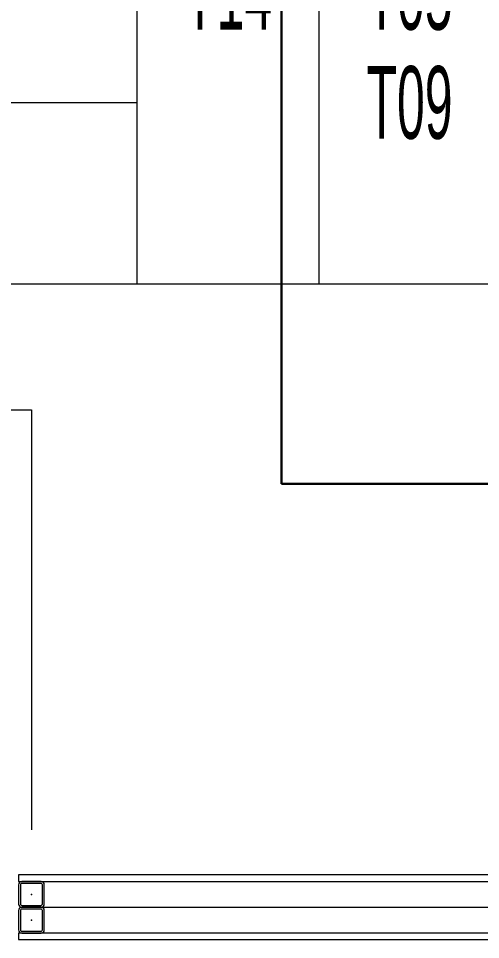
# Model space of a CAD drawing. Extents: x -3709 to 34962, y 0 to 8245.
# Drawn here: x 30858.3 to 30929.8, y 3112.5 to 3255.1 of the extents above; entities that cross this region are included whole.
import ezdxf
from ezdxf.enums import TextEntityAlignment as Align

# ---------------------------------------------------------------- set-up
doc = ezdxf.new("R2010")
doc.units = 0
doc.layers.get('0').update_dxf_attribs({"color": 9, "lineweight": 9})
for name, color, linetype, lineweight in [('06D', 9, 'Continuous', 9), ('10', 9, 'Continuous', 9), ('11', 9, 'Continuous', 9), ('14', 9, 'Continuous', 9), ('21_MAHAL', 9, 'Continuous', 9), ('33', 9, 'BATTING', 9), ('E-MODÜL HATTI', 6, 'Continuous', 30)]:
    doc.layers.add(name, color=color, linetype=linetype, lineweight=lineweight)
doc.styles.add('Arial', font='arial.ttf', dxfattribs={"height": 2.5})
doc.styles.add('MuuM_TEXT-STANDART', font='ARIALN.TTF')
doc.linetypes.add('BATTING', pattern='A,0.0001,-0.1,[134,ltypeshp.shx,S=0.1,R=0,X=-0.1,Y=0],-0.2,[134,ltypeshp.shx,S=0.1,R=180,X=0.1,Y=0],-0.1', length=0.4001)

# ---------------------------------------------------------------- blocks, each defined once
blk = doc.blocks.new('Prf-40x40')
for points in [[(1.5, -2), (-1.5, -2, -0.414214), (-2, -1.5), (-2, 1.5, -0.414214), (-1.5, 2), (1.5, 2, -0.414214), (2, 1.5), (2, -1.5, -0.414214)], [(1.5, -1.7), (-1.5, -1.7, -0.414214), (-1.7, -1.5), (-1.7, 1.5, -0.414214), (-1.5, 1.7), (1.5, 1.7, -0.414214), (1.7, 1.5), (1.7, -1.5, -0.414214)]]:
    blk.add_lwpolyline(points, format="xyb", close=True)
blk.add_point((0, 0))
blk = doc.blocks.new('0_roomno2')
blk.add_lwpolyline([(19.375, -10.5), (0, -10.5), (0, 0), (19.375, 0)], close=True)
for points in [[(0, -3), (19.375, -3)], [(8.125, -3), (8.125, -10.5)], [(11.875, -3), (11.875, -10.5)], [(15.625, -3), (15.625, -10.5)], [(0, -6.75), (8.125, -6.75)]]:
    blk.add_lwpolyline(points)
at = {"style": 'MuuM_TEXT-STANDART', "width": 0.6}
blk.add_text('H:', height=1.5, dxfattribs=at).set_placement((0.35, -8.608), align=Align.MIDDLE_LEFT)
at = {"style": 'Arial'}
blk.add_attdef('ODANO', (0, 1.17), '', height=2, dxfattribs=at)
blk.add_attdef('MEKANADI', text='', height=2, dxfattribs=at).set_placement((0.35, -3), align=Align.BOTTOM_LEFT)
at = {"style": 'MuuM_TEXT-STANDART', "width": 0.6}
for tag, p in [('YER01', (10, -4.5)), ('TAVAN01', (13.75, -4.5)), ('DUVAR01', (17.5, -4.5)), ('YER02', (10, -6.75)), ('TAVAN02', (13.75, -6.75)), ('DUVAR02', (17.5, -6.75)), ('YER03', (10, -9)), ('TAVAN03', (13.75, -9)), ('DUVAR03', (17.5, -9))]:
    blk.add_attdef(tag, text='', height=1.5, dxfattribs=at).set_placement(p, align=Align.MIDDLE_CENTER)
for tag, p in [('M2', (0.35, -4.875)), ('TEMIZTAVANYUKSEKLIGI', (1.8, -8.608))]:
    blk.add_attdef(tag, text='', height=1.5, dxfattribs=at).set_placement(p, align=Align.MIDDLE_LEFT)

msp = doc.modelspace()

# ---------------------------------------------------------------- linework, layer by layer
at = {"layer": '06D'}
msp.add_lwpolyline([(30861.83, 3117.5), (31473.33, 3117.5)], dxfattribs=at)
at = {"layer": '11'}
msp.add_lwpolyline([(31473.33, 3121.5), (31473.33, 3122.5), (30858.33, 3122.5), (30858.33, 3121.5)], close=True, dxfattribs=at)
msp.add_lwpolyline([(31473.33, 3112.5), (31473.33, 3113.5), (30858.33, 3113.5), (30858.33, 3112.5), (31473.33, 3112.5)], dxfattribs=at)
at = {"layer": '14'}
msp.add_lwpolyline([(30800.33, 3455.5), (30800.33, 3455.5), (30800.33, 3194.5), (30860.33, 3194.5), (30860.33, 3129.51), (30860.33, 3129.51)], dxfattribs=at)
at = {"layer": '33', "ltscale": 0.3}
msp.add_lwpolyline([(30858.93, 3117.5), (31473.33, 3117.5)], dxfattribs=at)
at = {"layer": 'E-MODÜL HATTI', "ltscale": 50}
for p, q in [((30899.03, 3524.9), (30899.03, 3183.03)), ((30899.03, 3183.03), (32199.76, 3183.03))]:
    msp.add_line(p, q, dxfattribs=at)

# ---------------------------------------------------------------- block references
at = {"layer": '10', "xscale": -1}
for p in [(30860.33, 3119.5), (30860.33, 3115.5)]:
    msp.add_blockref('Prf-40x40', p, dxfattribs=at)
at = {"layer": '21_MAHAL'}
ref = msp.add_blockref('0_roomno2', (30815.72, 3292.73), dxfattribs=dict(at, xscale=7.5, yscale=7.5, zscale=7.5))
ref.add_attrib('ODANO', 'VW-ÇK-06', (30815.72, 3301.5), dxfattribs={"layer": '0', "height": 15, "style": 'Arial'})
ref.add_attrib('MEKANADI', 'DEPO', dxfattribs={"layer": '0', "height": 15, "style": 'Arial'}).set_placement((30818.34, 3270.23), align=Align.BOTTOM_LEFT)
ref.add_attrib('M2', '#### m2', dxfattribs={"layer": '0', "height": 11.25, "style": 'MuuM_TEXT-STANDART', "width": 0.6}).set_placement((30818.34, 3256.16), align=Align.MIDDLE_LEFT)
ref.add_attrib('TEMIZTAVANYUKSEKLIGI', '2.50 m', dxfattribs={"layer": '0', "height": 11.25, "style": 'MuuM_TEXT-STANDART', "width": 0.6}).set_placement((30829.22, 3228.17), align=Align.MIDDLE_LEFT)
ref.add_attrib('YER01', 'Y14', dxfattribs={"layer": '0', "height": 11.25, "style": 'MuuM_TEXT-STANDART', "width": 0.6}).set_placement((30890.72, 3258.98), align=Align.MIDDLE_CENTER)
ref.add_attrib('TAVAN01', 'T05', dxfattribs={"layer": '0', "height": 11.25, "style": 'MuuM_TEXT-STANDART', "width": 0.6}).set_placement((30918.84, 3258.98), align=Align.MIDDLE_CENTER)
ref.add_attrib('DUVAR01', 'D07A', dxfattribs={"layer": '0', "height": 11.25, "style": 'MuuM_TEXT-STANDART', "width": 0.6}).set_placement((30946.97, 3258.98), align=Align.MIDDLE_CENTER)
ref.add_attrib('TAVAN02', 'T09', dxfattribs={"layer": '0', "height": 11.25, "style": 'MuuM_TEXT-STANDART', "width": 0.6}).set_placement((30918.84, 3242.1), align=Align.MIDDLE_CENTER)

doc.saveas('drawing.dxf')
